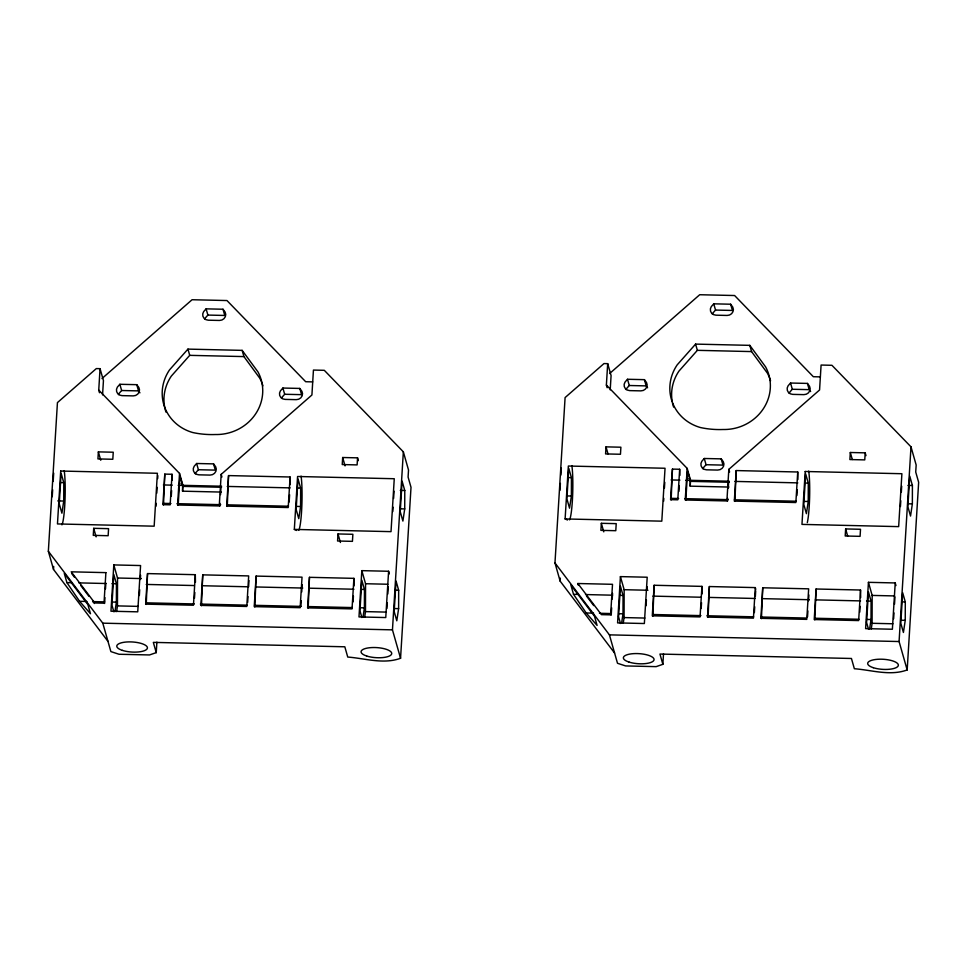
<?xml version="1.0" encoding="UTF-8"?>
<svg xmlns="http://www.w3.org/2000/svg" width="967" height="967" viewBox="0 0 967 967"><rect width="100%" height="100%" fill="white"/><g stroke="black" fill="none" stroke-linecap="round" stroke-linejoin="round"><path stroke-width="1.45" d="M63.737 501.051L63.786 482.654L61.114 473.31L59.253 503.855L61.912 513.199L63.737 501.051L57.778 500.906M114.964 611.591L116.391 602.139L116.427 583.754L113.816 574.543L111.942 605.088L113.852 611.797M116.608 611.567L117.454 605.898L117.527 578.012L113.804 564.921L140.578 565.55L137.737 611.833L110.963 611.217L113.804 564.921M221.238 492.07L182.558 491.176L182.582 485.398L178.158 485.301M300.592 506.503L300.64 488.117L298.017 478.919L296.156 509.464L298.767 518.663L300.592 506.503L296.071 506.406M362.988 617.309L364.402 607.856L364.45 589.471L361.839 580.26L359.966 610.806L361.876 617.526M364.632 617.284L365.478 611.615L365.55 583.73L361.827 570.651L388.601 571.267L389.338 573.878M398.622 608.642L398.67 590.257L396.047 581.058L394.185 611.603L396.796 620.802L398.622 608.642L394.161 608.545M404.726 508.908L404.774 490.523L402.103 481.167L400.241 511.724L402.901 521.068L404.726 508.908L400.253 508.811M571.376 496.035L571.424 477.65L568.765 468.294L566.892 498.839L569.551 508.195L571.376 496.035L566.916 495.926M621.588 623.28L623.002 613.815L623.05 595.43L620.439 586.232L618.566 616.777L620.476 623.485M623.231 623.244L624.078 617.575L624.15 589.701L620.415 576.61L647.201 577.226L644.36 623.522L617.587 622.905L620.415 576.61M728.888 487.054L690.208 486.159L690.22 480.381L685.796 480.285M808.231 501.498L808.279 483.113L805.668 473.903L803.795 504.448L806.418 513.658L808.231 501.498L803.71 501.389M869.611 628.997L871.025 619.533L871.074 601.148L868.463 591.949L866.589 622.494L868.499 629.203M871.255 628.961L872.101 623.292L872.161 595.418L868.439 582.327L895.224 582.944L895.962 585.567M905.245 620.331L905.293 601.933L902.67 592.735L900.809 623.28L903.42 632.478L905.245 620.331L900.785 620.222M912.364 503.892L912.413 485.507L909.754 476.163L907.88 506.708L910.539 516.052L912.364 503.892L907.904 503.795M107.953 641.339L53.511 569.43L48.35 551.275L57.44 402.598L96.325 368.584L100.048 368.669L103.445 380.599L102.562 394.874M52.242 496.748L52.665 489.798M53.173 481.469L53.681 473.141M53.511 569.43L53.705 566.432M99.492 392.735L98.743 390.088L100.048 368.669M93.702 528.32L93.267 535.367L108.147 535.718L108.57 528.659L93.702 528.32L96.132 536.866M98.368 451.879L97.945 458.926L112.813 459.277L113.248 452.218L98.368 451.879L100.761 460.256M104.605 603.468L104.956 597.642M105.488 588.915L105.85 583.101M139.345 595.527L139.695 589.713M140.324 579.523L140.59 575.16M147.528 573.588L145.666 604.133L193.448 605.233L195.31 574.688L147.528 573.588L146.247 604.423M155.977 506.225L156.158 503.323M156.787 493.134L157.137 487.32M157.669 478.592L157.851 475.679M164.789 474.108L162.927 504.653L170.156 504.822L172.029 474.277L164.789 474.108L163.508 504.943M48.35 551.275L102.792 623.171L110.879 651.589L119.026 654.26L149.522 654.949L156.243 652.628L156.884 642.136M171.28 496.385L171.63 490.571M172.259 480.381L172.029 474.277M98.743 390.088L179.524 473.407L177.59 504.992L219.255 505.959L221.177 474.362L311.918 394.995L313.441 370.059L324.296 370.313L403.348 451.843L408.521 470.01L408.086 477.057L411.011 487.32L400.556 658.273C383.476 664.571 365.043 658.358 347.745 657.052L344.82 646.79L153.33 642.378L156.243 652.628M178.182 505.282L179.959 476.199L182.86 486.377L221.54 487.271M182.558 491.176L182.92 485.337L179.524 473.407M194.476 598.259L194.826 592.433M195.455 582.255L195.31 574.688M202.744 574.857L200.882 605.402L246.803 606.466L248.676 575.921L202.744 574.857L201.462 605.705M219.835 506.249L220.017 503.336M220.549 494.608L220.996 487.332M228.55 475.583L226.689 506.128L288.214 507.542L290.088 476.997L228.55 475.583L227.269 506.418M247.661 602.393L248.011 596.579M248.628 586.389L248.99 580.575M256.11 576.09L254.236 606.635L300.157 607.699L302.03 577.154L256.11 576.09L254.829 606.925M289.157 502.018L289.604 494.741M290.233 484.564L290.088 476.997M294.331 529.408L297.57 476.501L394.258 478.725L391.019 531.645L294.331 529.408L296.736 530.472M300.834 606.539L301.196 600.712M301.728 591.985L302.175 584.709M309.464 577.323L307.603 607.868L352.036 608.896L353.898 578.351L309.464 577.323L308.183 608.158M338.003 533.953L337.568 541L352.435 541.351L352.87 534.292L338.003 533.953L340.432 542.499M342.669 457.512L342.245 464.559L357.113 464.909L357.548 457.85L342.669 457.512L345.062 465.889M353.064 601.909L353.414 596.095M354.043 585.905L353.898 578.351M361.827 570.651L358.987 616.934L385.76 617.55L388.601 571.267M392.807 511.543L393.073 507.179M393.605 498.452L394.053 491.188M386.921 608.521L387.271 602.695M387.815 593.968L388.25 586.703M400.556 658.273L392.457 629.855L403.348 451.843M614.577 653.015L560.135 581.119L554.973 562.951L565.091 397.582L603.976 363.568L607.687 363.652L611.084 375.583L610.213 389.858M559.966 490.342L560.389 483.403M560.896 475.063L561.331 468.125M560.135 581.119L560.328 578.109M565.115 518.941L568.354 466.034L665.042 468.258L661.803 521.165L565.115 518.941L567.52 519.992M607.131 387.719L606.382 385.071L607.687 363.652M601.341 523.304L600.906 530.363L615.786 530.702L616.221 523.643L601.341 523.304L603.771 531.85M606.019 446.863L605.584 453.922L620.463 454.26L620.887 447.213L606.019 446.863L608.001 453.849M611.229 615.145L611.664 607.868M612.208 599.141L612.558 593.327M646.053 605.753L646.415 599.939M647.032 589.749L647.213 586.848M654.151 585.265L652.29 615.822L700.06 616.922L701.933 586.377L654.151 585.265L652.87 616.112M663.628 501.22L663.797 498.307M664.426 488.13L664.776 482.303M672.44 469.104L670.566 499.649L677.794 499.806L679.668 469.261L672.44 469.104L671.146 499.939M554.973 562.951L609.415 634.86L617.502 663.277L625.649 665.937L656.134 666.638L662.866 664.317L663.507 653.801M678.919 491.369L679.269 485.555M679.898 475.377L679.668 469.261M606.382 385.071L687.174 468.391L685.24 499.987L726.894 500.942L728.828 469.358L819.569 389.991L821.092 365.043L831.934 365.296L910.999 446.839L916.16 464.994L915.725 472.041L918.65 482.303L907.179 669.95C890.087 676.247 871.666 670.034 854.357 668.729L851.443 658.479L659.953 654.055L662.866 664.317M685.821 500.277L687.597 471.183L690.498 481.361L729.178 482.255M690.208 486.159L690.559 480.321L687.174 468.391M701.184 608.485L701.546 602.659M702.078 593.931L701.933 586.377M709.367 586.546L707.506 617.091L753.426 618.143L755.287 587.598L709.367 586.546L708.086 617.381M727.474 501.232L727.655 498.319M728.284 488.142L728.634 482.328M736.201 470.566L734.328 501.111L795.865 502.538L797.727 471.993L736.201 470.566L734.92 501.402M754.369 612.619L754.719 606.805M755.348 596.615L755.698 590.801M762.733 587.779L760.86 618.324L806.78 619.376L808.654 588.83L762.733 587.779L761.452 618.614M796.893 495.551L797.243 489.737M797.872 479.547L797.727 471.993M807.542 616.765L807.904 610.939M808.521 600.761L808.883 594.947M816.088 589L814.226 619.545L858.66 620.572L860.521 590.027L816.088 589L814.806 619.835M845.642 528.937L845.206 535.996L860.086 536.334L860.509 529.275L845.642 528.937L847.66 536.056M850.319 452.496L849.884 459.555L864.764 459.893L865.187 452.846L850.319 452.496L852.302 459.482M859.772 612.135L860.134 606.321M860.666 597.594L860.521 590.027M868.439 582.327L865.61 628.623L892.384 629.239L895.224 582.944M893.629 618.747L893.991 612.921M894.523 604.194L894.971 596.929M900.446 506.539L900.797 500.713M901.341 491.985L901.691 486.171M907.179 669.95L899.08 641.532L910.999 446.839M119.86 384.286L117.406 387.054A5.983 5.621 -15.9 0 0 122.047 395.636L133.204 395.89A5.983 5.621 -15.9 0 0 138.873 387.549L136.758 384.673L119.86 384.286L121.637 390.511L119.183 393.279A5.983 5.621 -15.9 0 0 118.506 394.633M206.116 308.848L203.65 311.616A5.983 5.621 -15.9 0 0 208.292 320.198L219.449 320.452A5.983 5.621 -15.9 0 0 225.118 312.111L223.002 309.235L206.116 308.848L207.881 315.073L205.427 317.841A5.983 5.621 -15.9 0 0 204.75 319.195M187.949 349.111L169.527 369.89A44.905 42.125 -15.9 0 0 192.832 432.551A87.719 82.292 -15.9 0 0 215.448 434.521A44.905 42.125 -15.9 0 0 257.984 371.92L242.149 350.368L187.949 349.111L189.713 355.348L171.304 376.115A44.905 42.125 -15.9 0 0 165.973 412.111M196.627 463.495L194.198 466.251A5.983 5.621 -15.9 0 0 198.827 474.833L209.984 475.087A5.983 5.621 -15.9 0 0 215.665 466.747L213.562 463.882L196.627 463.495L198.404 469.732L195.975 472.476A5.983 5.621 -15.9 0 0 195.298 473.83M282.896 388.045L280.442 390.813A5.983 5.621 -15.9 0 0 285.084 399.395L296.24 399.649A5.983 5.621 -15.9 0 0 301.909 391.309L299.794 388.432L282.896 388.045L284.673 394.27L282.219 397.038A5.983 5.621 -15.9 0 0 281.542 398.392M627.51 379.269L625.057 382.038A5.983 5.621 -15.9 0 0 629.686 390.62L640.843 390.873A5.983 5.621 -15.9 0 0 646.512 382.533L644.409 379.656L627.51 379.269L629.275 385.507L626.821 388.275A5.983 5.621 -15.9 0 0 626.145 389.616M713.755 303.831L711.301 306.599A5.983 5.621 -15.9 0 0 715.931 315.182L727.087 315.447A5.983 5.621 -15.9 0 0 732.756 307.095L730.653 304.218L713.755 303.831L715.532 310.069L713.078 312.837A5.983 5.621 -15.9 0 0 712.389 314.178M695.587 344.107L677.178 364.873A44.905 42.125 -15.9 0 0 700.471 427.547A87.719 82.292 -15.9 0 0 723.098 429.505A44.905 42.125 -15.9 0 0 765.622 366.916L749.8 345.352L695.587 344.107L697.364 350.332L678.943 371.11A44.905 42.125 -15.9 0 0 672.258 401.776M704.278 458.491L701.837 461.235A5.983 5.621 -15.9 0 0 706.478 469.817L717.635 470.071A5.983 5.621 -15.9 0 0 723.304 461.73L721.201 458.866L704.278 458.491L706.055 464.716L703.613 467.472A5.983 5.621 -15.9 0 0 702.936 468.814M790.547 383.029L788.093 385.797A5.983 5.621 -15.9 0 0 792.722 394.379L803.879 394.633A5.983 5.621 -15.9 0 0 809.548 386.292L807.445 383.416L790.547 383.029L792.311 389.266L789.858 392.034A5.983 5.621 -15.9 0 0 789.181 393.376M101.97 378.544L192.07 299.734L226.967 300.544L305.681 381.723L312.655 381.892M609.621 373.528L699.709 294.73L734.606 295.527L813.332 376.719L820.294 376.876M715.532 310.069L732.43 310.455L730.653 304.218M207.881 315.073L224.779 315.46L223.002 309.235M697.364 350.332L751.564 351.589L767.399 373.141A44.905 42.125 -15.9 0 1 770.554 380.793M189.713 355.348L243.926 356.593L259.748 378.157A44.905 42.125 -15.9 0 1 262.903 385.809M629.275 385.507L646.174 385.893L647.588 387.803M792.311 389.266L809.21 389.653L810.624 391.562M121.637 390.511L138.535 390.898L139.937 392.82M284.673 394.27L301.571 394.657L299.794 388.432M706.055 464.716L722.978 465.103L721.201 458.866M568.451 477.577L571.424 477.65M671.062 479.946L679.898 480.152M729.239 481.215L690.559 480.321L688.806 478.52M734.872 481.409L797.799 482.871M805.293 483.041L808.279 483.113M907.953 485.41L912.413 485.507M198.404 469.732L215.339 470.119L213.562 463.882M60.8 482.593L63.786 482.654M163.411 484.95L172.259 485.156M221.6 486.22L182.92 485.337L181.167 483.524M227.233 486.425L290.148 487.876M297.643 488.045L300.64 488.117M400.302 490.414L404.774 490.523M671.074 498.331L678.616 498.513M684.648 498.646L728.356 499.649M734.388 499.794L796.179 501.22M163.435 503.348L170.978 503.517M176.997 503.662L220.706 504.665M226.737 504.81L288.541 506.225M577.843 583.512L612.51 584.31L610.636 614.855L601.414 614.649L577.843 583.512L578.339 585.253M117.527 578.012L141.327 578.568M365.55 583.73L387.864 584.249M624.15 589.701L647.95 590.245M872.161 595.418L894.475 595.926M66.904 582.605L79.572 601.293L90.475 613.743L87.852 604.532L64.281 573.407L66.904 582.605L71.401 582.714M78.907 582.883L105.923 583.512M111.93 583.645L116.427 583.754M146.222 584.431L194.379 585.543M201.91 585.724L248.567 586.8M256.086 586.969L302.744 588.045M308.763 588.178L353.922 589.229M361.44 589.399L364.45 589.471M395.696 590.184L398.67 590.257M573.516 594.282L586.195 612.969L597.098 625.419L594.475 616.221L570.905 585.083L573.516 594.282L578.024 594.391M585.531 594.56L612.546 595.188M620.052 595.358L623.05 595.43M652.846 596.119L701.002 597.231M708.533 597.401L755.191 598.476M762.709 598.646L809.367 599.721M815.386 599.866L860.545 600.906M866.565 601.039L871.074 601.148M902.32 601.873L905.293 601.933M79.572 601.293L86.933 601.462M92.82 601.595L104.605 601.861M111.967 602.03L116.391 602.139M146.174 602.828L194.331 603.94M200.35 604.073L247.008 605.149M254.539 605.318L301.196 606.394M308.715 606.575L352.363 607.578M359.893 607.747L364.402 607.856M586.195 612.969L593.557 613.138M599.443 613.271L611.229 613.549M618.59 613.719L623.002 613.815M652.798 614.504L700.954 615.616M706.974 615.749L753.631 616.825M761.162 617.006L806.309 618.046M815.338 618.251L858.986 619.255M866.517 619.436L871.025 619.533M117.454 605.898L138.281 606.382M365.478 611.615L386.304 612.099M624.078 617.575L644.904 618.058M872.101 623.292L892.928 623.775M102.792 623.171L392.457 629.855M609.415 634.86L899.08 641.532M586.498 596.035L593.75 605.608M71.715 573.576L74.435 577.166M80.781 585.543L88.94 596.325M92.578 601.111L94.391 603.505M865.187 452.846L865.985 455.638M807.445 383.416L809.21 389.653M749.8 345.352L751.564 351.589M728.828 469.358L729.577 472.005M755.287 587.598L755.795 589.35M644.409 379.656L646.174 385.893M357.548 457.85L358.346 460.643M242.149 350.368L243.926 356.593M221.177 474.362L221.939 477.021M136.758 384.673L138.535 390.898M571.86 465.623A29.808 3.239 -88.7 0 1 572.609 495.938A29.808 3.239 -88.7 0 1 569.575 519.847M808.714 471.086A29.808 3.239 -88.7 0 1 807.3 522.651M673.624 407.095A44.905 42.125 -15.9 0 1 672.524 403.118M64.209 470.639A29.808 3.239 -88.7 0 1 64.97 500.954A29.808 3.239 -88.7 0 1 61.936 524.863M301.075 476.102A29.808 3.239 -88.7 0 1 301.825 506.418A29.808 3.239 -88.7 0 1 298.803 530.327M60.703 471.038L57.464 523.945L154.164 526.181L157.391 473.274L60.703 471.038M105.886 572.633L104.013 603.178L94.79 602.961L71.22 571.823L105.886 572.633M805.209 471.485L801.969 524.392L898.657 526.628L901.897 473.721L805.209 471.485M873.274 667.689A15.339 5.04 3.5 0 0 898.138 665.985A15.339 5.04 3.5 0 0 877.673 659.289A15.339 5.04 3.5 0 0 873.274 667.689M628.973 662.057A15.339 5.04 3.5 0 0 653.837 660.352A15.339 5.04 3.5 0 0 633.385 653.656A15.339 5.04 3.5 0 0 628.973 662.057M366.65 656.001A15.339 5.04 3.5 0 0 391.514 654.296A15.339 5.04 3.5 0 0 371.05 647.612A15.339 5.04 3.5 0 0 366.65 656.001M122.35 650.368A15.339 5.04 3.5 0 0 147.214 648.664A15.339 5.04 3.5 0 0 126.762 641.979A15.339 5.04 3.5 0 0 122.35 650.368"/></g></svg>
